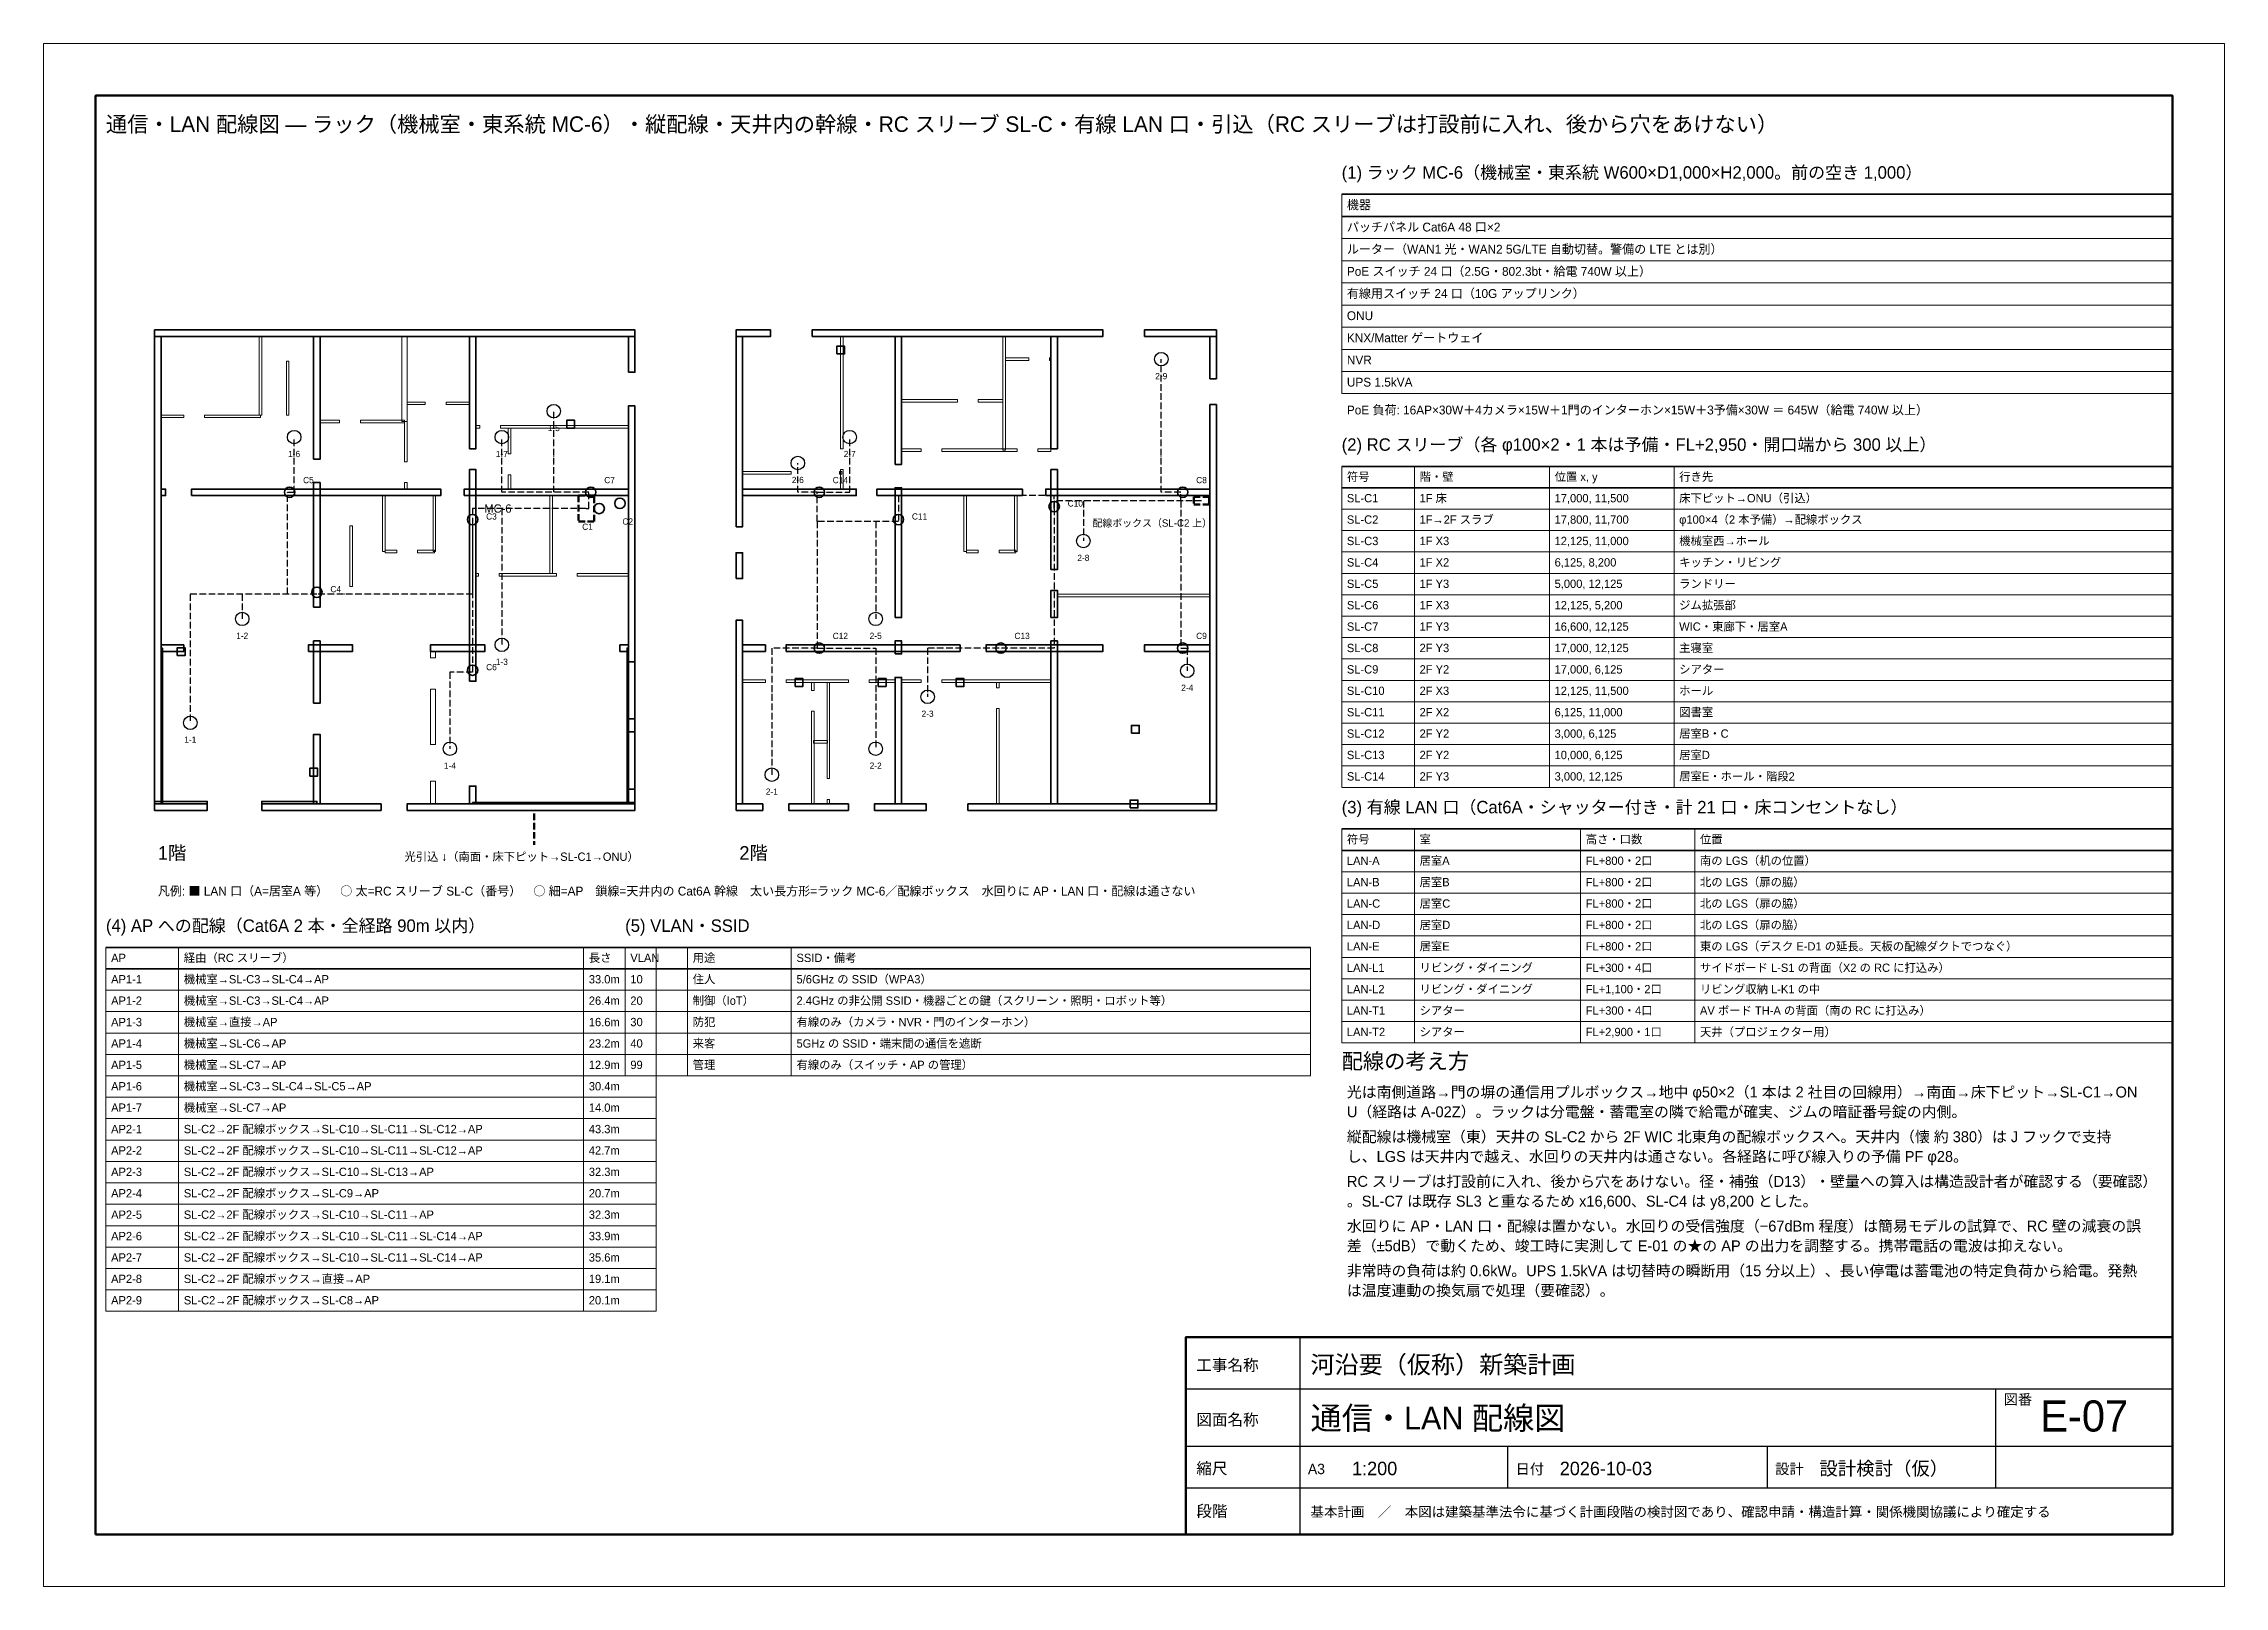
# Model space of a CAD drawing. Header units: millimetres. Extents: x 0 to 84000, y 0 to 59400.
import ezdxf
from ezdxf.enums import TextEntityAlignment as Align

# ---------------------------------------------------------------- set-up
doc = ezdxf.new("R2010")
doc.units = ezdxf.units.MM
doc.header["$LTSCALE"] = 100
doc.linetypes.add('DASHDOT', pattern=[3.556, 2.54, -0.508, 0, -0.508])
for name, color, linetype, lineweight in [('A-CUT', 7, 'Continuous', 50), ('A-CUT-LGS', 7, 'Continuous', 35), ('A-SYMB', 7, 'Continuous', 18), ('A-TEXT', 7, 'Continuous', 18), ('E-COMM', 140, 'DASHDOT', 18), ('E-SPARE', 8, 'Continuous', 18), ('G-FRAME', 7, 'Continuous', 70), ('G-TABLE', 7, 'Continuous', 18), ('G-TITLE', 7, 'Continuous', 25)]:
    doc.layers.add(name, color=color, linetype=linetype, lineweight=lineweight)
doc.styles.add('JP', font='ipag.ttf')

msp = doc.modelspace()

# ---------------------------------------------------------------- linework, layer by layer
at = {"layer": 'A-CUT', "lineweight": 35}
for points in [[(4275, 48125), (22775, 48125), (22775, 48375), (4275, 48375)], [(4275, 30125), (4525, 30125), (4525, 48125), (4275, 48125)], [(10400, 43400), (10650, 43400), (10650, 48125), (10400, 48125)], [(16400, 43800), (16650, 43800), (16650, 48125), (16400, 48125)], [(22525, 46750), (22775, 46750), (22775, 48125), (22525, 48125)], [(26675, 48125), (28000, 48125), (28000, 48375), (26675, 48375)], [(26675, 40800), (26925, 40800), (26925, 48125), (26675, 48125)], [(29600, 48125), (40800, 48125), (40800, 48375), (29600, 48375)], [(32800, 43200), (33050, 43200), (33050, 48125), (32800, 48125)], [(38800, 43800), (39050, 43800), (39050, 48125), (38800, 48125)], [(42400, 48125), (45175, 48125), (45175, 48375), (42400, 48375)], [(44925, 46500), (45175, 46500), (45175, 48125), (44925, 48125)], [(22525, 35600), (22775, 35600), (22775, 45450), (22525, 45450)], [(44925, 30125), (45175, 30125), (45175, 45500), (44925, 45500)], [(16400, 34850), (16650, 34850), (16650, 43000), (16400, 43000)], [(38800, 39150), (39050, 39150), (39050, 43000), (38800, 43000)], [(4525, 42000), (4700, 42000), (4700, 42250), (4525, 42250)], [(5700, 42000), (15300, 42000), (15300, 42250), (5700, 42250)], [(10400, 37700), (10650, 37700), (10650, 42500), (10400, 42500)], [(16200, 42000), (22525, 42000), (22525, 42250), (16200, 42250)], [(26925, 42000), (31300, 42000), (31300, 42250), (26925, 42250)], [(32100, 42000), (37700, 42000), (37700, 42250), (32100, 42250)], [(32800, 37300), (33050, 37300), (33050, 42300), (32800, 42300)], [(38600, 42000), (44925, 42000), (44925, 42250), (38600, 42250)], [(26675, 38800), (26925, 38800), (26925, 39800), (26675, 39800)], [(38800, 37300), (39050, 37300), (39050, 38350), (38800, 38350)], [(26675, 30125), (26925, 30125), (26925, 37200), (26675, 37200)], [(4525, 36000), (5400, 36000), (5400, 36250), (4525, 36250)], [(4525, 30125), (4575, 30125), (4575, 36125), (4525, 36125)], [(10200, 36000), (11900, 36000), (11900, 36250), (10200, 36250)], [(10400, 34000), (10650, 34000), (10650, 36400), (10400, 36400)], [(14900, 36000), (17000, 36000), (17000, 36250), (14900, 36250)], [(22200, 36000), (22525, 36000), (22525, 36250), (22200, 36250)], [(22475, 35600), (22525, 35600), (22525, 36125), (22475, 36125)], [(26925, 36000), (27800, 36000), (27800, 36250), (26925, 36250)], [(28600, 36000), (35300, 36000), (35300, 36250), (28600, 36250)], [(32800, 35900), (33050, 35900), (33050, 36400), (32800, 36400)], [(36300, 36000), (40800, 36000), (40800, 36250), (36300, 36250)], [(38800, 30125), (39050, 30125), (39050, 36400), (38800, 36400)], [(42400, 36000), (44925, 36000), (44925, 36250), (42400, 36250)], [(22475, 33400), (22525, 33400), (22525, 35600), (22475, 35600)], [(22525, 33400), (22775, 33400), (22775, 35600), (22525, 35600)], [(32800, 30125), (33050, 30125), (33050, 35000), (32800, 35000)], [(10400, 30125), (10650, 30125), (10650, 32800), (10400, 32800)], [(22475, 32900), (22525, 32900), (22525, 33400), (22475, 33400)], [(22475, 30700), (22525, 30700), (22525, 32900), (22475, 32900)], [(22525, 32900), (22775, 32900), (22775, 33400), (22525, 33400)], [(22525, 30700), (22775, 30700), (22775, 32900), (22525, 32900)], [(16400, 30125), (16650, 30125), (16650, 30815), (16400, 30815)], [(22475, 30125), (22525, 30125), (22525, 30700), (22475, 30700)], [(22525, 30125), (22775, 30125), (22775, 30700), (22525, 30700)], [(4275, 30125), (6300, 30125), (6300, 30225), (4275, 30225)], [(4275, 29875), (6300, 29875), (6300, 30125), (4275, 30125)], [(8400, 30125), (10525, 30125), (10525, 30225), (8400, 30225)], [(8400, 29875), (13000, 29875), (13000, 30125), (8400, 30125)], [(14000, 29875), (22775, 29875), (22775, 30125), (14000, 30125)], [(16525, 30125), (22775, 30125), (22775, 30175), (16525, 30175)], [(26675, 29875), (27700, 29875), (27700, 30125), (26675, 30125)], [(28700, 29875), (31000, 29875), (31000, 30125), (28700, 30125)], [(32000, 29875), (34000, 29875), (34000, 30125), (32000, 30125)], [(35600, 29875), (45175, 29875), (45175, 30125), (35600, 30125)]]:
    msp.add_lwpolyline(points, close=True, dxfattribs=at)
at = {"layer": 'A-CUT', "lineweight": 25}
for centre in [(43050, 47250), (19650, 45250), (9650, 44250), (17650, 44250), (31050, 44250), (29050, 43250), (40050, 40250), (7650, 37250), (32050, 37250), (17650, 36250), (44050, 35250), (34050, 34250), (5650, 33250), (15650, 32250), (32050, 32250), (28050, 31250)]:
    msp.add_circle(centre, 260, dxfattribs=at)
at = {"layer": 'A-CUT-LGS', "lineweight": 18}
for points in [[(8300, 45100), (8400, 45100), (8400, 48125), (8300, 48125)], [(13800, 44850), (14000, 44850), (14000, 48125), (13800, 48125)], [(30700, 43800), (30800, 43800), (30800, 48125), (30700, 48125)], [(36950, 43750), (37050, 43750), (37050, 48125), (36950, 48125)], [(9350, 45100), (9450, 45100), (9450, 47170), (9350, 47170)], [(37050, 47200), (37950, 47200), (37950, 47300), (37050, 47300)], [(38750, 47200), (38800, 47200), (38800, 47300), (38750, 47300)], [(14000, 45500), (14700, 45500), (14700, 45600), (14000, 45600)], [(15500, 45500), (16400, 45500), (16400, 45600), (15500, 45600)], [(33050, 45600), (35200, 45600), (35200, 45700), (33050, 45700)], [(36000, 45600), (36950, 45600), (36950, 45700), (36000, 45700)], [(4525, 45000), (5400, 45000), (5400, 45100), (4525, 45100)], [(6200, 45000), (8350, 45000), (8350, 45100), (6200, 45100)], [(10650, 44800), (11400, 44800), (11400, 44900), (10650, 44900)], [(12200, 44800), (13900, 44800), (13900, 44900), (12200, 44900)], [(13900, 43300), (14000, 43300), (14000, 44850), (13900, 44850)], [(16650, 44600), (16800, 44600), (16800, 44700), (16650, 44700)], [(17600, 44600), (22525, 44600), (22525, 44700), (17600, 44700)], [(17900, 43600), (18000, 43600), (18000, 44600), (17900, 44600)], [(33050, 43700), (33800, 43700), (33800, 43800), (33050, 43800)], [(34600, 43700), (37500, 43700), (37500, 43800), (34600, 43800)], [(38300, 43700), (38800, 43700), (38800, 43800), (38300, 43800)], [(26925, 42825), (28800, 42825), (28800, 42925), (26925, 42925)], [(30650, 42825), (30750, 42825), (30750, 42925), (30650, 42925)], [(30700, 42250), (30800, 42250), (30800, 43000), (30700, 43000)], [(13050, 39850), (13150, 39850), (13150, 42000), (13050, 42000)], [(13900, 42250), (14000, 42250), (14000, 42500), (13900, 42500)], [(15000, 39850), (15100, 39850), (15100, 42000), (15000, 42000)], [(17900, 42250), (18000, 42250), (18000, 42800), (17900, 42800)], [(19500, 39000), (19600, 39000), (19600, 42000), (19500, 42000)], [(35450, 39850), (35550, 39850), (35550, 42000), (35450, 42000)], [(37400, 39850), (37500, 39850), (37500, 42000), (37400, 42000)], [(11800, 38500), (11900, 38500), (11900, 40840), (11800, 40840)], [(13150, 39800), (13600, 39800), (13600, 39900), (13150, 39900)], [(14400, 39800), (15050, 39800), (15050, 39900), (14400, 39900)], [(35550, 39800), (36000, 39800), (36000, 39900), (35550, 39900)], [(36800, 39800), (37450, 39800), (37450, 39900), (36800, 39900)], [(16650, 38900), (16750, 38900), (16750, 39000), (16650, 39000)], [(17550, 38900), (19750, 38900), (19750, 39000), (17550, 39000)], [(20550, 38900), (22525, 38900), (22525, 39000), (20550, 39000)], [(39050, 38100), (44925, 38100), (44925, 38200), (39050, 38200)], [(14900, 35750), (15100, 35750), (15100, 36000), (14900, 36000)], [(14900, 32415), (15100, 32415), (15100, 34550), (14900, 34550)], [(26925, 34800), (27800, 34800), (27800, 34900), (26925, 34900)], [(28600, 34800), (31000, 34800), (31000, 34900), (28600, 34900)], [(29575, 34500), (29675, 34500), (29675, 34800), (29575, 34800)], [(30175, 31100), (30275, 31100), (30275, 34800), (30175, 34800)], [(31800, 34800), (32800, 34800), (32800, 34900), (31800, 34900)], [(33050, 34800), (33800, 34800), (33800, 34900), (33050, 34900)], [(34600, 34800), (38800, 34800), (38800, 34900), (34600, 34900)], [(36700, 34600), (36800, 34600), (36800, 34800), (36700, 34800)], [(29575, 30125), (29675, 30125), (29675, 33700), (29575, 33700)], [(36700, 30125), (36800, 30125), (36800, 33800), (36700, 33800)], [(29650, 32463), (30200, 32463), (30200, 32563), (29650, 32563)], [(14900, 30125), (15100, 30125), (15100, 31000), (14900, 31000)], [(30175, 30125), (30275, 30125), (30275, 30300), (30175, 30300)]]:
    msp.add_lwpolyline(points, close=True, dxfattribs=at)
at = {"layer": 'A-SYMB', "lineweight": 35}
for points in [[(30550, 47450), (30850, 47450), (30850, 47750), (30550, 47750)], [(20150, 44600), (20450, 44600), (20450, 44900), (20150, 44900)], [(5150, 35840), (5450, 35840), (5450, 36140), (5150, 36140)], [(28950, 34650), (29250, 34650), (29250, 34950), (28950, 34950)], [(32150, 34650), (32450, 34650), (32450, 34950), (32150, 34950)], [(35150, 34650), (35450, 34650), (35450, 34950), (35150, 34950)], [(41900, 32850), (42200, 32850), (42200, 33150), (41900, 33150)], [(10250, 31200), (10550, 31200), (10550, 31500), (10250, 31500)], [(41850, 29975), (42150, 29975), (42150, 30275), (41850, 30275)]]:
    msp.add_lwpolyline(points, close=True, dxfattribs=at)
at = {"layer": 'E-COMM', "lineweight": 25}
for points in [[(44600, 41800), (43800, 41800), (43800, 42125), (43050, 42125), (43050, 47250)], [(20900, 41500), (21000, 41500), (21000, 42125), (19650, 42125), (19650, 45250)], [(20900, 41500), (16525, 41500), (16525, 41000), (16525, 38200), (10525, 38200), (9400, 38200), (9400, 42125), (9650, 42125), (9650, 44250)], [(20900, 41500), (21000, 41500), (21000, 42125), (17650, 42125), (17650, 44250)], [(44600, 41800), (38925, 41800), (38925, 41500), (38925, 42000), (32925, 42000), (32925, 41000), (29800, 41000), (29800, 42125), (31050, 42125), (31050, 44250)], [(44600, 41800), (38925, 41800), (38925, 41500), (38925, 42000), (32925, 42000), (32925, 41000), (29800, 41000), (29800, 42125), (29050, 42125), (29050, 43250)], [(44600, 41800), (38925, 41800), (38925, 41500), (38925, 42000), (32925, 42000), (32925, 41000), (29800, 41000), (29800, 36125), (28050, 36125), (28050, 31250)], [(44600, 41800), (38925, 41800), (38925, 41500), (38925, 42000), (32925, 42000), (32925, 41000), (29800, 41000), (29800, 36125), (32050, 36125), (32050, 32250)], [(44600, 41800), (38925, 41800), (38925, 41500), (38925, 42000), (32925, 42000), (32925, 41000), (32050, 41000), (32050, 37250)], [(20900, 41500), (16525, 41500), (16525, 41000), (16525, 38200), (10525, 38200), (5650, 38200), (5650, 33250)], [(20900, 41500), (16525, 41500), (16525, 41000), (16525, 38200), (10525, 38200), (7650, 38200), (7650, 37250)], [(20900, 41500), (16525, 41500), (16525, 35200), (15650, 35200), (15650, 32250)], [(20900, 41500), (17650, 41500), (17650, 36250)], [(44600, 41800), (38925, 41800), (38925, 41500), (38925, 36125), (36800, 36125), (34050, 36125), (34050, 34250)], [(44600, 41800), (40050, 41800), (40050, 40250)], [(44600, 41800), (43800, 41800), (43800, 36125), (44050, 36125), (44050, 35250)]]:
    msp.add_lwpolyline(points, dxfattribs=at)
at = {"layer": 'E-COMM', "lineweight": 50}
for points in [[(20600, 41000), (21200, 41000), (21200, 42000), (20600, 42000)], [(44300, 41650), (44900, 41650), (44900, 41950), (44300, 41950)]]:
    msp.add_lwpolyline(points, close=True, dxfattribs=at)
msp.add_lwpolyline([(18900, 29755), (18900, 28555)], dxfattribs=at)
at = {"layer": 'E-SPARE', "lineweight": 35}
for centre in [(9475, 42125), (21075, 42125), (29875, 42125), (43875, 42125), (16525, 41075), (21400, 41500), (22200, 41700), (32925, 41075), (38925, 41575), (10525, 38275), (29875, 36125), (36875, 36125), (43875, 36125), (16525, 35275)]:
    msp.add_circle(centre, 200, dxfattribs=at)
at = {"layer": 'G-FRAME', "lineweight": 0}
msp.add_lwpolyline([(0, 0), (84000, 0), (84000, 59400), (0, 59400)], close=True, dxfattribs=at)
at = {"layer": 'G-FRAME'}
msp.add_lwpolyline([(2000, 2000), (82000, 2000), (82000, 57400), (2000, 57400)], close=True, dxfattribs=at)
at = {"layer": 'G-TABLE', "lineweight": 35}
for points in [[(50000, 53600), (82000, 53600)], [(50000, 52747), (82000, 52747)], [(50000, 43123), (82000, 43123)], [(50000, 42299), (82000, 42299)], [(50000, 29163), (82000, 29163)], [(50000, 28339), (82000, 28339)], [(2400, 24600), (23600, 24600)], [(22400, 24600), (48800, 24600)], [(2400, 23776), (23600, 23776)], [(22400, 23776), (48800, 23776)]]:
    msp.add_lwpolyline(points, dxfattribs=at)
at = {"layer": 'G-TABLE'}
for points in [[(50000, 53600), (50000, 45923)], [(82000, 53600), (82000, 45923)], [(50000, 43123), (50000, 30763)], [(52800, 43123), (52800, 30763)], [(58000, 43123), (58000, 30763)], [(62800, 43123), (62800, 30763)], [(82000, 43123), (82000, 30763)], [(50000, 29163), (50000, 20923)], [(52800, 29163), (52800, 20923)], [(59200, 29163), (59200, 20923)], [(63600, 29163), (63600, 20923)], [(82000, 29163), (82000, 20923)], [(2400, 24600), (2400, 10592)], [(5200, 24600), (5200, 10592)], [(20800, 24600), (20800, 10592)], [(22400, 24600), (22400, 19656)], [(23600, 24600), (23600, 10592)], [(24800, 24600), (24800, 19656)], [(28800, 24600), (28800, 19656)], [(48800, 24600), (48800, 19656)]]:
    msp.add_lwpolyline(points, dxfattribs=at)
at = {"layer": 'G-TABLE', "lineweight": 18}
for points in [[(50000, 51894), (82000, 51894)], [(50000, 51041), (82000, 51041)], [(50000, 50188), (82000, 50188)], [(50000, 49335), (82000, 49335)], [(50000, 48482), (82000, 48482)], [(50000, 47629), (82000, 47629)], [(50000, 46776), (82000, 46776)], [(50000, 45923), (82000, 45923)], [(50000, 41475), (82000, 41475)], [(50000, 40651), (82000, 40651)], [(50000, 39827), (82000, 39827)], [(50000, 39003), (82000, 39003)], [(50000, 38179), (82000, 38179)], [(50000, 37355), (82000, 37355)], [(50000, 36531), (82000, 36531)], [(50000, 35707), (82000, 35707)], [(50000, 34883), (82000, 34883)], [(50000, 34059), (82000, 34059)], [(50000, 33235), (82000, 33235)], [(50000, 32411), (82000, 32411)], [(50000, 31587), (82000, 31587)], [(50000, 30763), (82000, 30763)], [(50000, 27515), (82000, 27515)], [(50000, 26691), (82000, 26691)], [(50000, 25867), (82000, 25867)], [(50000, 25043), (82000, 25043)], [(50000, 24219), (82000, 24219)], [(2400, 22952), (23600, 22952)], [(22400, 22952), (48800, 22952)], [(50000, 23395), (82000, 23395)], [(2400, 22128), (23600, 22128)], [(22400, 22128), (48800, 22128)], [(50000, 22571), (82000, 22571)], [(2400, 21304), (23600, 21304)], [(22400, 21304), (48800, 21304)], [(50000, 21747), (82000, 21747)], [(2400, 20480), (23600, 20480)], [(22400, 20480), (48800, 20480)], [(50000, 20923), (82000, 20923)], [(2400, 19656), (23600, 19656)], [(22400, 19656), (48800, 19656)], [(2400, 18832), (23600, 18832)], [(2400, 18008), (23600, 18008)], [(2400, 17184), (23600, 17184)], [(2400, 16360), (23600, 16360)], [(2400, 15536), (23600, 15536)], [(2400, 14712), (23600, 14712)], [(2400, 13888), (23600, 13888)], [(2400, 13064), (23600, 13064)], [(2400, 12240), (23600, 12240)], [(2400, 11416), (23600, 11416)], [(2400, 10592), (23600, 10592)]]:
    msp.add_lwpolyline(points, dxfattribs=at)
at = {"layer": 'G-TITLE'}
for p, q in [((48400, 2000), (48400, 9600)), ((44000, 7600), (82000, 7600)), ((75200, 3800), (75200, 7600)), ((44000, 5400), (82000, 5400)), ((48400, 3800), (48400, 5400)), ((56400, 3800), (56400, 5400)), ((66400, 3800), (66400, 5400)), ((44000, 3800), (82000, 3800))]:
    msp.add_line(p, q, dxfattribs=at)
at = {"layer": 'G-TITLE', "lineweight": 50}
msp.add_lwpolyline([(44000, 2000), (82000, 2000), (82000, 9600), (44000, 9600)], close=True, dxfattribs=at)

# ---------------------------------------------------------------- texts
at = {"layer": 'A-TEXT', "style": 'JP'}
for s, height, p in [('通信・LAN 配線図 — ラック（機械室・東系統 MC-6）・縦配線・天井内の幹線・RC スリーブ SL-C・有線 LAN 口・引込（RC スリーブは打設前に入れ、後から穴をあけない）', 600, (2400, 56000)), ('(1) ラック MC-6（機械室・東系統 W600×D1,000×H2,000。前の空き 1,000）', 480, (50000, 54200)), ('機器', 340, (50200, 53020)), ('パッチパネル Cat6A 48 口×2', 340, (50200, 52167)), ('ルーター（WAN1 光・WAN2 5G/LTE 自動切替。警備の LTE とは別）', 340, (50200, 51314)), ('PoE スイッチ 24 口（2.5G・802.3bt・給電 740W 以上）', 340, (50200, 50461)), ('有線用スイッチ 24 口（10G アップリンク）', 340, (50200, 49608)), ('ONU', 340, (50200, 48755)), ('KNX/Matter ゲートウェイ', 340, (50200, 47902)), ('NVR', 340, (50200, 47049)), ('UPS 1.5kVA', 340, (50200, 46196)), ('PoE 負荷: 16AP×30W＋4カメラ×15W＋1門のインターホン×15W＋3予備×30W ＝ 645W（給電 740W 以上）', 340, (50200, 45123)), ('(2) RC スリーブ（各 φ100×2・1 本は予備・FL+2,950・開口端から 300 以上）', 480, (50000, 43723)), ('符号', 320, (50200, 42563)), ('階・壁', 320, (53000, 42563)), ('位置 x, y', 320, (58200, 42563)), ('行き先', 320, (63000, 42563)), ('C5', 240, (9995, 42475)), ('C7', 240, (21595, 42475)), ('C14', 240, (30395, 42475)), ('C8', 240, (44395, 42475)), ('SL-C1', 320, (50200, 41739)), ('1F 床', 320, (53000, 41739)), ('17,000, 11,500', 320, (58200, 41739)), ('床下ピット→ONU（引込）', 320, (63000, 41739)), ('C3', 240, (17045, 41075)), ('C11', 240, (33445, 41075)), ('C10', 240, (39445, 41575)), ('SL-C2', 320, (50200, 40915)), ('1F→2F スラブ', 320, (53000, 40915)), ('17,800, 11,700', 320, (58200, 40915)), ('φ100×4（2 本予備）→配線ボックス', 320, (63000, 40915)), ('配線ボックス（SL-C2 上）', 280, (40400, 40800)), ('SL-C3', 320, (50200, 40091)), ('1F X3', 320, (53000, 40091)), ('12,125, 11,000', 320, (58200, 40091)), ('機械室西→ホール', 320, (63000, 40091)), ('SL-C4', 320, (50200, 39267)), ('1F X2', 320, (53000, 39267)), ('6,125, 8,200', 320, (58200, 39267)), ('キッチン・リビング', 320, (63000, 39267)), ('SL-C5', 320, (50200, 38443)), ('1F Y3', 320, (53000, 38443)), ('5,000, 12,125', 320, (58200, 38443)), ('ランドリー', 320, (63000, 38443)), ('C4', 240, (11045, 38275)), ('SL-C6', 320, (50200, 37619)), ('1F X3', 320, (53000, 37619)), ('12,125, 5,200', 320, (58200, 37619)), ('ジム拡張部', 320, (63000, 37619)), ('SL-C7', 320, (50200, 36795)), ('1F Y3', 320, (53000, 36795)), ('16,600, 12,125', 320, (58200, 36795)), ('WIC・東廊下・居室A', 320, (63000, 36795)), ('C12', 240, (30395, 36475)), ('C13', 240, (37395, 36475)), ('C9', 240, (44395, 36475)), ('SL-C8', 320, (50200, 35971)), ('2F Y3', 320, (53000, 35971)), ('17,000, 12,125', 320, (58200, 35971)), ('主寝室', 320, (63000, 35971)), ('C6', 240, (17045, 35275)), ('SL-C9', 320, (50200, 35147)), ('2F Y2', 320, (53000, 35147)), ('17,000, 6,125', 320, (58200, 35147)), ('シアター', 320, (63000, 35147)), ('SL-C10', 320, (50200, 34323)), ('2F X3', 320, (53000, 34323)), ('12,125, 11,500', 320, (58200, 34323)), ('ホール', 320, (63000, 34323)), ('SL-C11', 320, (50200, 33499)), ('2F X2', 320, (53000, 33499)), ('6,125, 11,000', 320, (58200, 33499)), ('図書室', 320, (63000, 33499)), ('SL-C12', 320, (50200, 32675)), ('2F Y2', 320, (53000, 32675)), ('3,000, 6,125', 320, (58200, 32675)), ('居室B・C', 320, (63000, 32675)), ('SL-C13', 320, (50200, 31851)), ('2F Y2', 320, (53000, 31851)), ('10,000, 6,125', 320, (58200, 31851)), ('居室D', 320, (63000, 31851)), ('SL-C14', 320, (50200, 31027)), ('2F Y3', 320, (53000, 31027)), ('3,000, 12,125', 320, (58200, 31027)), ('居室E・ホール・階段2', 320, (63000, 31027)), ('(3) 有線 LAN 口（Cat6A・シャッター付き・計 21 口・床コンセントなし）', 480, (50000, 29763)), ('符号', 320, (50200, 28603)), ('室', 320, (53000, 28603)), ('高さ・口数', 320, (59400, 28603)), ('位置', 320, (63800, 28603)), ('LAN-A', 320, (50200, 27779)), ('居室A', 320, (53000, 27779)), ('FL+800・2口', 320, (59400, 27779)), ('南の LGS（机の位置）', 320, (63800, 27779)), ('凡例: ■ LAN 口（A=居室A 等）\u3000○ 太=RC スリーブ SL-C（番号）\u3000○ 細=AP\u3000鎖線=天井内の Cat6A 幹線\u3000太い長方形=ラック MC-6／配線ボックス\u3000水回りに AP・LAN 口・配線は通さない', 340, (4400, 26600)), ('LAN-B', 320, (50200, 26955)), ('居室B', 320, (53000, 26955)), ('FL+800・2口', 320, (59400, 26955)), ('北の LGS（扉の脇）', 320, (63800, 26955)), ('LAN-C', 320, (50200, 26131)), ('居室C', 320, (53000, 26131)), ('FL+800・2口', 320, (59400, 26131)), ('北の LGS（扉の脇）', 320, (63800, 26131)), ('(4) AP への配線（Cat6A 2 本・全経路 90m 以内）', 480, (2400, 25200)), ('(5) VLAN・SSID', 480, (22400, 25200)), ('LAN-D', 320, (50200, 25307)), ('居室D', 320, (53000, 25307)), ('FL+800・2口', 320, (59400, 25307)), ('北の LGS（扉の脇）', 320, (63800, 25307)), ('AP', 320, (2600, 24040)), ('経由（RC スリーブ）', 320, (5400, 24040)), ('長さ', 320, (21000, 24040)), ('VLAN', 320, (22600, 24040)), ('用途', 320, (25000, 24040)), ('SSID・備考', 320, (29000, 24040)), ('LAN-E', 320, (50200, 24483)), ('居室E', 320, (53000, 24483)), ('FL+800・2口', 320, (59400, 24483)), ('東の LGS（デスク E-D1 の延長。天板の配線ダクトでつなぐ）', 320, (63800, 24483)), ('AP1-1', 320, (2600, 23216)), ('機械室→SL-C3→SL-C4→AP', 320, (5400, 23216)), ('33.0m', 320, (21000, 23216)), ('10', 320, (22600, 23216)), ('住人', 320, (25000, 23216)), ('5/6GHz の SSID（WPA3）', 320, (29000, 23216)), ('LAN-L1', 320, (50200, 23659)), ('リビング・ダイニング', 320, (53000, 23659)), ('FL+300・4口', 320, (59400, 23659)), ('サイドボード L-S1 の背面（X2 の RC に打込み）', 320, (63800, 23659)), ('AP1-2', 320, (2600, 22392)), ('機械室→SL-C3→SL-C4→AP', 320, (5400, 22392)), ('26.4m', 320, (21000, 22392)), ('20', 320, (22600, 22392)), ('制御（IoT）', 320, (25000, 22392)), ('2.4GHz の非公開 SSID・機器ごとの鍵（スクリーン・照明・ロボット等）', 320, (29000, 22392)), ('LAN-L2', 320, (50200, 22835)), ('リビング・ダイニング', 320, (53000, 22835)), ('FL+1,100・2口', 320, (59400, 22835)), ('リビング収納 L-K1 の中', 320, (63800, 22835)), ('AP1-3', 320, (2600, 21568)), ('機械室→直接→AP', 320, (5400, 21568)), ('16.6m', 320, (21000, 21568)), ('30', 320, (22600, 21568)), ('防犯', 320, (25000, 21568)), ('有線のみ（カメラ・NVR・門のインターホン）', 320, (29000, 21568)), ('LAN-T1', 320, (50200, 22011)), ('シアター', 320, (53000, 22011)), ('FL+300・4口', 320, (59400, 22011)), ('AV ボード TH-A の背面（南の RC に打込み）', 320, (63800, 22011)), ('AP1-4', 320, (2600, 20744)), ('機械室→SL-C6→AP', 320, (5400, 20744)), ('23.2m', 320, (21000, 20744)), ('40', 320, (22600, 20744)), ('来客', 320, (25000, 20744)), ('5GHz の SSID・端末間の通信を遮断', 320, (29000, 20744)), ('LAN-T2', 320, (50200, 21187)), ('シアター', 320, (53000, 21187)), ('FL+2,900・1口', 320, (59400, 21187)), ('天井（プロジェクター用）', 320, (63800, 21187)), ('AP1-5', 320, (2600, 19920)), ('機械室→SL-C7→AP', 320, (5400, 19920)), ('12.9m', 320, (21000, 19920)), ('99', 320, (22600, 19920)), ('管理', 320, (25000, 19920)), ('有線のみ（スイッチ・AP の管理）', 320, (29000, 19920)), ('配線の考え方', 600, (50000, 19923)), ('AP1-6', 320, (2600, 19096)), ('機械室→SL-C3→SL-C4→SL-C5→AP', 320, (5400, 19096)), ('30.4m', 320, (21000, 19096)), ('AP1-7', 320, (2600, 18272)), ('機械室→SL-C7→AP', 320, (5400, 18272)), ('14.0m', 320, (21000, 18272)), ('光は南側道路→門の塀の通信用プルボックス→地中 φ50×2（1 本は 2 社目の回線用）→南面→床下ピット→SL-C1→ON', 420, (50200, 18823)), ('U（経路は A-02Z）。ラックは分電盤・蓄電室の隣で給電が確実、ジムの暗証番号錠の内側。', 420, (50200, 18063)), ('AP2-1', 320, (2600, 17448)), ('SL-C2→2F 配線ボックス→SL-C10→SL-C11→SL-C12→AP', 320, (5400, 17448)), ('43.3m', 320, (21000, 17448)), ('AP2-2', 320, (2600, 16624)), ('SL-C2→2F 配線ボックス→SL-C10→SL-C11→SL-C12→AP', 320, (5400, 16624)), ('42.7m', 320, (21000, 16624)), ('縦配線は機械室（東）天井の SL-C2 から 2F WIC 北東角の配線ボックスへ。天井内（懐 約 380）は J フックで支持', 420, (50200, 17103)), ('し、LGS は天井内で越え、水回りの天井内は通さない。各経路に呼び線入りの予備 PF φ28。', 420, (50200, 16343)), ('AP2-3', 320, (2600, 15800)), ('SL-C2→2F 配線ボックス→SL-C10→SL-C13→AP', 320, (5400, 15800)), ('32.3m', 320, (21000, 15800)), ('AP2-4', 320, (2600, 14976)), ('SL-C2→2F 配線ボックス→SL-C9→AP', 320, (5400, 14976)), ('20.7m', 320, (21000, 14976)), ('RC スリーブは打設前に入れ、後から穴をあけない。径・補強（D13）・壁量への算入は構造設計者が確認する（要確認）', 420, (50200, 15383)), ('AP2-5', 320, (2600, 14152)), ('SL-C2→2F 配線ボックス→SL-C10→SL-C11→AP', 320, (5400, 14152)), ('32.3m', 320, (21000, 14152)), ('。SL-C7 は既存 SL3 と重なるため x16,600、SL-C4 は y8,200 とした。', 420, (50200, 14623)), ('AP2-6', 320, (2600, 13328)), ('SL-C2→2F 配線ボックス→SL-C10→SL-C11→SL-C14→AP', 320, (5400, 13328)), ('33.9m', 320, (21000, 13328)), ('水回りに AP・LAN 口・配線は置かない。水回りの受信強度（−67dBm 程度）は簡易モデルの試算で、RC 壁の減衰の誤', 420, (50200, 13663)), ('AP2-7', 320, (2600, 12504)), ('SL-C2→2F 配線ボックス→SL-C10→SL-C11→SL-C14→AP', 320, (5400, 12504)), ('35.6m', 320, (21000, 12504)), ('差（±5dB）で動くため、竣工時に実測して E-01 の★の AP の出力を調整する。携帯電話の電波は抑えない。', 420, (50200, 12903)), ('AP2-8', 320, (2600, 11680)), ('SL-C2→2F 配線ボックス→直接→AP', 320, (5400, 11680)), ('19.1m', 320, (21000, 11680)), ('非常時の負荷は約 0.6kW。UPS 1.5kVA は切替時の瞬断用（15 分以上）、長い停電は蓄電池の特定負荷から給電。発熱', 420, (50200, 11943)), ('AP2-9', 320, (2600, 10856)), ('SL-C2→2F 配線ボックス→SL-C8→AP', 320, (5400, 10856)), ('20.1m', 320, (21000, 10856)), ('は温度連動の換気扇で処理（要確認）。', 420, (50200, 11183))]:
    msp.add_text(s, height=height, dxfattribs=at).set_placement(p)
for s, height, p in [('2-9', 240, (43050, 46600)), ('1-5', 240, (19650, 44600)), ('1-6', 240, (9650, 43600)), ('1-7', 240, (17650, 43600)), ('2-7', 240, (31050, 43600)), ('2-6', 240, (29050, 42600)), ('MC-6', 320, (17500, 41500)), ('C1', 240, (20950, 40800)), ('C2', 240, (22500, 41000)), ('2-8', 240, (40050, 39600)), ('1-2', 240, (7650, 36600)), ('2-5', 240, (32050, 36600)), ('1-3', 240, (17650, 35600)), ('2-4', 240, (44050, 34600)), ('2-3', 240, (34050, 33600)), ('1-1', 240, (5650, 32600)), ('1-4', 240, (15650, 31600)), ('2-2', 240, (32050, 31600)), ('2-1', 240, (28050, 30600))]:
    msp.add_text(s, height=height, dxfattribs=at).set_placement(p, align=Align.MIDDLE_CENTER)
for s, height, p in [('1階', 520, (4400, 28500)), ('2階', 520, (26800, 28500)), ('光引込 ↓（南面・床下ピット→SL-C1→ONU）', 320, (13900, 28255))]:
    msp.add_text(s, height=height, dxfattribs=at).set_placement(p, align=Align.TOP_LEFT)
at = {"layer": 'G-TITLE', "style": 'JP'}
for s, height, p in [('工事名称', 440, (44400, 8300)), ('河沿要（仮称）新築計画', 680, (48800, 8200)), ('通信・LAN 配線図', 880, (48800, 6040)), ('図番', 400, (75500, 7000)), ('図面名称', 440, (44400, 6200)), ('縮尺', 440, (44400, 4320)), ('A3', 400, (48700, 4320)), ('1:200', 520, (50400, 4280)), ('日付', 400, (56700, 4320)), ('2026-10-03', 520, (58400, 4280)), ('設計', 400, (66700, 4320)), ('設計検討（仮）', 520, (68400, 4280)), ('段階', 440, (44400, 2680)), ('基本計画\u3000／\u3000本図は建築基準法令に基づく計画段階の検討図であり、確認申請・構造計算・関係機関協議により確定する', 380, (48800, 2680))]:
    msp.add_text(s, height=height, dxfattribs=at).set_placement(p)
msp.add_text('E-07', height=1200, dxfattribs=at).set_placement((78600, 5600), align=Align.BOTTOM_CENTER)

doc.saveas('drawing.dxf')
